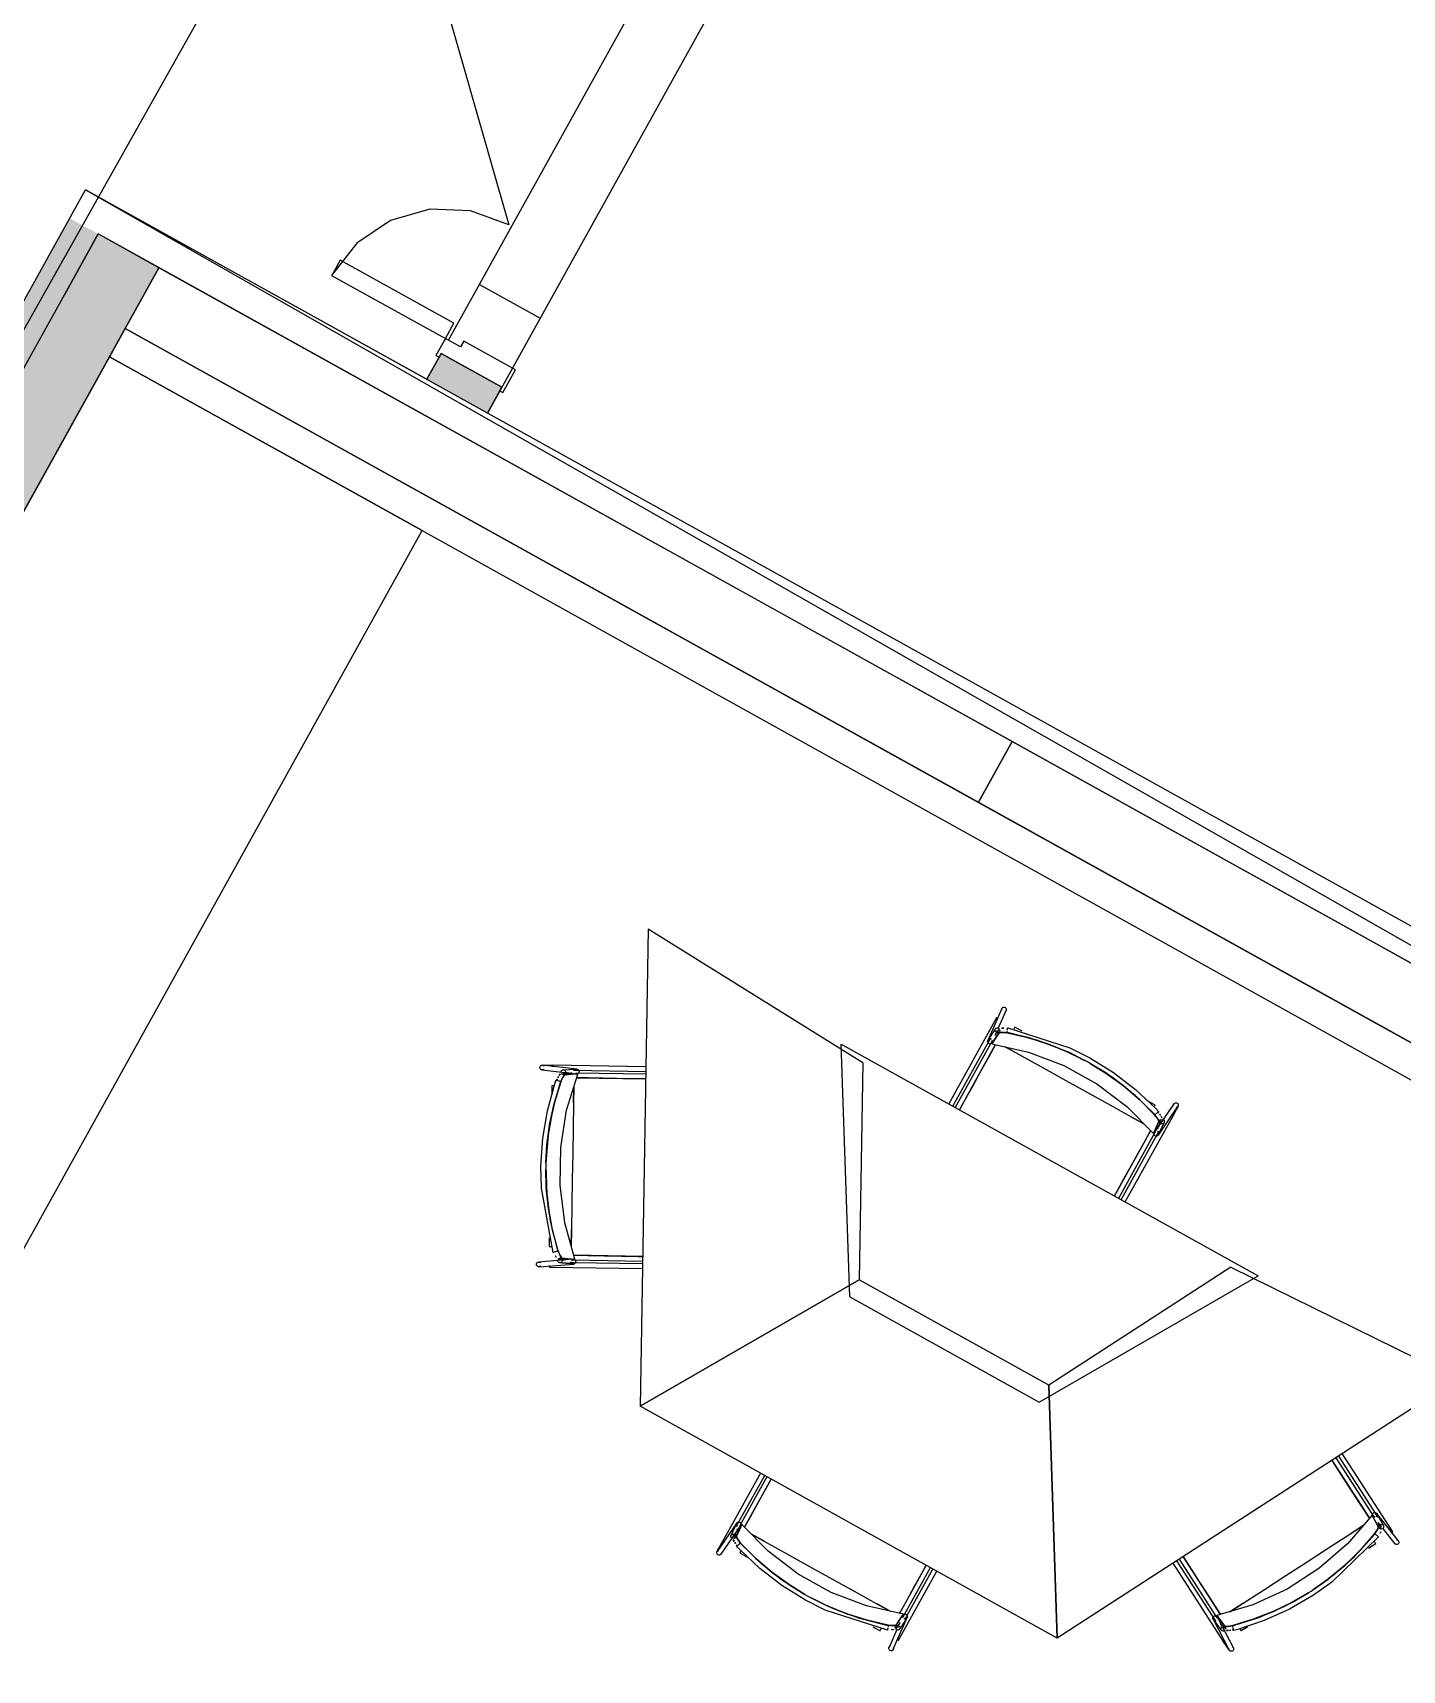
# Model space of a CAD drawing. Header units: metres. Extents: x 2.3 to 42.8, y 0.9 to 31.9.
# Drawn here: x 34.646 to 35.889, y 23.614 to 25.1 of the extents above; entities that cross this region are included whole.
import ezdxf

# ---------------------------------------------------------------- set-up
doc = ezdxf.new("R2010")
doc.units = ezdxf.units.M
for name, color, linetype in [('ARREDI', 9, 'Continuous'), ('PARETI_STRUTTURE', 7, 'Continuous'), ('PILASTRI_SETTI', 8, 'Continuous')]:
    doc.layers.add(name, color=color, linetype=linetype)

msp = doc.modelspace()

# ---------------------------------------------------------------- linework, layer by layer
at = {"layer": 'ARREDI'}
for points in [[(34.1798, 23.9706), (34.2349, 23.9401), (34.7605, 24.8867), (34.7055, 24.9173)], [(35.5351, 24.4567), (34.7605, 24.8867), (34.7299, 24.8316), (35.5045, 24.4016)], [(34.1786, 23.8386), (34.573, 23.8798), (34.9996, 24.6481), (34.7156, 24.8058)], [(36.3096, 24.0266), (35.5351, 24.4567), (35.5045, 24.4016), (36.279, 23.9715)], [(35.1974, 23.8535), (35.3963, 23.9682)]]:
    msp.add_lwpolyline(points, close=True, dxfattribs=at)
for points in [[(35.3996, 24.1651), (35.2048, 24.2865), (35.1974, 23.8534)], [(35.5217, 24.2057), (35.5213, 24.2059), (35.521, 24.2061)], [(35.521, 24.2061), (35.521, 24.2061)], [(35.5223, 24.2054), (35.5217, 24.2057)], [(35.5258, 24.2127), (35.5256, 24.2134), (35.5257, 24.2141), (35.5258, 24.2144), (35.5258, 24.2144), (35.526, 24.2148), (35.5265, 24.2153), (35.5272, 24.2156), (35.528, 24.2156), (35.5287, 24.2154), (35.5293, 24.2149), (35.5297, 24.2143)], [(35.5297, 24.2143), (35.5299, 24.2136), (35.5298, 24.2129), (35.5297, 24.2126), (35.5297, 24.2126), (35.5295, 24.2122), (35.5289, 24.2117)], [(35.5233, 24.1923), (35.52, 24.1874), (35.5167, 24.1825), (35.5501, 24.1749), (35.5821, 24.1627), (35.6121, 24.1461), (35.6393, 24.1254), (35.6634, 24.101), (35.6658, 24.1064), (35.6682, 24.1118), (35.6681, 24.1127), (35.6673, 24.1142), (35.666, 24.1161), (35.6645, 24.1179)], [(35.5199, 24.194), (35.5197, 24.1947), (35.5198, 24.1955), (35.5201, 24.196), (35.5201, 24.1962), (35.5206, 24.1966), (35.5207, 24.1966), (35.5214, 24.1969), (35.5221, 24.1969), (35.5228, 24.1967), (35.5234, 24.1963)], [(35.5197, 24.19), (35.5205, 24.1912), (35.5238, 24.1961)], [(35.524, 24.1949), (35.5239, 24.1942), (35.5237, 24.1936), (35.5236, 24.1935), (35.5231, 24.193), (35.5231, 24.193), (35.5224, 24.1927), (35.5216, 24.1927), (35.5209, 24.1929), (35.5203, 24.1934), (35.5199, 24.194)], [(35.5305, 24.1923), (35.5281, 24.1927), (35.5258, 24.1928), (35.5241, 24.1926), (35.5233, 24.1923)], [(35.5233, 24.1923), (35.524, 24.1927), (35.5257, 24.1928), (35.5279, 24.1927), (35.5305, 24.1923)], [(35.5254, 24.1965), (35.5263, 24.1966), (35.5275, 24.1966)], [(35.5275, 24.1966), (35.5262, 24.1966)], [(35.5304, 24.1927), (35.5304, 24.193), (35.5305, 24.1934), (35.5306, 24.194)], [(35.5305, 24.1923), (35.5495, 24.188), (35.5681, 24.1822), (35.5859, 24.1749)], [(35.5859, 24.1749), (35.5681, 24.1822), (35.5496, 24.188), (35.5306, 24.1923)], [(35.5307, 24.1948), (35.5308, 24.1955), (35.5309, 24.1962), (35.531, 24.1967), (35.5311, 24.1969), (35.5311, 24.197), (35.5311, 24.197), (35.531, 24.1967)], [(35.5377, 24.1975), (35.5376, 24.1973), (35.5374, 24.1969), (35.537, 24.1963), (35.5367, 24.1956)], [(35.3877, 23.9527), (35.38, 24.1822), (35.7586, 23.9719)], [(35.5201, 24.1817), (35.5139, 24.1705), (35.5065, 24.1572), (35.4991, 24.1438), (35.4917, 24.1305), (35.4873, 24.1226)], [(35.5131, 24.1838), (35.513, 24.1845), (35.5131, 24.1853), (35.5131, 24.1855), (35.5131, 24.1855), (35.5134, 24.1859), (35.5139, 24.1864), (35.5146, 24.1867), (35.5154, 24.1868), (35.5161, 24.1866)], [(35.5169, 24.1833), (35.5163, 24.1828), (35.5156, 24.1826), (35.5149, 24.1825), (35.5142, 24.1827), (35.5136, 24.1832), (35.5131, 24.1838)], [(35.5167, 24.1825), (35.5171, 24.1855), (35.5167, 24.1825)], [(35.5288, 24.1797), (35.541, 24.173)], [(35.6547, 24.1099), (35.6421, 24.1168), (35.622, 24.128), (35.6018, 24.1392), (35.5816, 24.1504), (35.5614, 24.1616), (35.5413, 24.1728), (35.5288, 24.1797)], [(35.1068, 24.1596), (35.1065, 24.1602), (35.1064, 24.161), (35.1066, 24.1617), (35.107, 24.1623), (35.1076, 24.1628), (35.1083, 24.163), (35.1088, 24.163), (35.109, 24.163), (35.1097, 24.1627), (35.1102, 24.1622)], [(35.1183, 24.163), (35.1183, 24.163), (35.1183, 24.163), (35.1183, 24.1627), (35.1183, 24.1622)], [(35.1183, 24.1622), (35.1183, 24.1615)], [(35.3996, 24.1651), (35.3963, 23.9682)], [(35.5864, 24.1747), (35.601, 24.1673)], [(35.601, 24.1673), (35.5865, 24.1747)], [(35.6059, 24.1646), (35.6202, 24.1559), (35.636, 24.1445), (35.6508, 24.1318), (35.6645, 24.1179)], [(35.6644, 24.118), (35.6507, 24.1319), (35.6359, 24.1445), (35.6202, 24.156), (35.606, 24.1646)], [(35.1101, 24.1594), (35.1095, 24.1589), (35.1088, 24.1587), (35.1083, 24.1587), (35.108, 24.1588), (35.1073, 24.159), (35.1068, 24.1596)], [(35.1118, 24.0743), (35.1128, 24.091), (35.1155, 24.1103), (35.1197, 24.1293), (35.1255, 24.1479)], [(35.1254, 24.1478), (35.1197, 24.1292), (35.1155, 24.1102), (35.1128, 24.0909), (35.1118, 24.0743)], [(35.1212, 24.1497), (35.1214, 24.1496), (35.1219, 24.1494), (35.1225, 24.1492), (35.1232, 24.1489), (35.1239, 24.1487)], [(35.1219, 24.1494), (35.1223, 24.1504)], [(35.1223, 24.1504), (35.1219, 24.1494)], [(35.1234, 24.1528), (35.1228, 24.1517)], [(35.1228, 24.1516), (35.1233, 24.1526)], [(35.1248, 24.1551), (35.1239, 24.1537)], [(35.1239, 24.1537), (35.1248, 24.155)], [(35.1239, 24.1487), (35.1245, 24.1484), (35.125, 24.1483), (35.1252, 24.1482)], [(35.1263, 23.9883), (35.1322, 23.9877), (35.1381, 23.9871), (35.129, 24.0201), (35.1247, 24.0541), (35.1253, 24.0884), (35.1307, 24.1222), (35.1409, 24.1549), (35.135, 24.1545), (35.1291, 24.1541), (35.1284, 24.1536), (35.1274, 24.1522), (35.1264, 24.1502), (35.1255, 24.1479)], [(35.1256, 24.156), (35.1255, 24.1567), (35.1257, 24.1575), (35.1261, 24.1581), (35.1266, 24.1585), (35.1267, 24.1586), (35.1273, 24.1588), (35.1275, 24.1588), (35.1281, 24.1587), (35.1288, 24.1584), (35.1293, 24.1579)], [(35.1255, 24.1479), (35.1264, 24.1503), (35.1275, 24.1523), (35.1284, 24.1536), (35.1291, 24.1541)], [(35.1293, 24.1579), (35.1296, 24.1572), (35.1297, 24.1565), (35.1296, 24.1557), (35.1292, 24.1551), (35.1286, 24.1547), (35.1286, 24.1547), (35.1279, 24.1545), (35.1278, 24.1544), (35.1272, 24.1545), (35.1265, 24.1548), (35.1259, 24.1553)], [(35.1274, 24.1557), (35.1314, 24.156), (35.1331, 24.1561)], [(35.1295, 24.156), (35.1295, 24.156)], [(35.1347, 24.1562), (35.1356, 24.1563)], [(35.1378, 24.1582), (35.1382, 24.1588), (35.1388, 24.1593), (35.1396, 24.1595), (35.1401, 24.1595), (35.1401, 24.1595), (35.1403, 24.1595), (35.141, 24.1592), (35.1415, 24.1587)], [(35.1388, 24.1558), (35.1409, 24.1549)], [(35.202, 24.1505), (35.1891, 24.1507), (35.1761, 24.1509), (35.1632, 24.1511), (35.1503, 24.1514), (35.1399, 24.1516)], [(35.1415, 24.1587), (35.1419, 24.158), (35.142, 24.1572), (35.1418, 24.1565), (35.1414, 24.1559), (35.1408, 24.1554), (35.1401, 24.1552)], [(35.1195, 24.1442), (35.1188, 24.1442), (35.1181, 24.1442), (35.1176, 24.1442), (35.1174, 24.1442)], [(35.1372, 24.143), (35.137, 24.1287), (35.1366, 24.1057), (35.1362, 24.0826), (35.1358, 24.0595), (35.1354, 24.0364), (35.135, 24.0134), (35.1348, 23.9991)], [(35.137, 24.1291), (35.1372, 24.1431)], [(35.6425, 24.1166), (35.6547, 24.1098)], [(35.664, 24.1249), (35.6644, 24.1256), (35.6647, 24.1262), (35.6649, 24.1266), (35.665, 24.1268)], [(35.6645, 24.1179), (35.6661, 24.116), (35.6674, 24.1141), (35.6682, 24.1126), (35.6683, 24.1118)], [(35.6659, 24.1189), (35.6654, 24.1185), (35.6651, 24.1182), (35.6649, 24.118)], [(35.6681, 24.1209), (35.6679, 24.1207), (35.6675, 24.1204), (35.667, 24.1199), (35.6664, 24.1194), (35.6659, 24.1189)], [(35.6675, 24.1204), (35.6682, 24.1195)], [(35.6681, 24.1209), (35.6681, 24.1209)], [(35.669, 24.1185), (35.6698, 24.1174)], [(35.6698, 24.1174), (35.6691, 24.1185)], [(35.6703, 24.1166), (35.6711, 24.1151)], [(35.6711, 24.1151), (35.6704, 24.1166)], [(35.6804, 24.1176), (35.6798, 24.1179)], [(35.6812, 24.1172), (35.6812, 24.1171), (35.6811, 24.1172), (35.6809, 24.1173), (35.6804, 24.1176)], [(35.6817, 24.1268), (35.6819, 24.1276), (35.6821, 24.128), (35.6821, 24.128), (35.6823, 24.1282), (35.6828, 24.1287), (35.6835, 24.1289)], [(35.6835, 24.1289), (35.6843, 24.1289), (35.685, 24.1286), (35.6856, 24.1281), (35.6859, 24.1275), (35.686, 24.1267), (35.6859, 24.126), (35.6857, 24.1256), (35.6857, 24.1256), (35.6855, 24.1254), (35.6849, 24.1249), (35.6842, 24.1247)], [(35.6281, 24.0444), (35.6308, 24.0492), (35.637, 24.0605), (35.6433, 24.0718), (35.6496, 24.0831), (35.6559, 24.0944), (35.6609, 24.1035)], [(35.6652, 24.1025), (35.6634, 24.101)], [(35.6664, 24.0987), (35.6657, 24.0987), (35.665, 24.099), (35.6644, 24.0995), (35.664, 24.1002), (35.6639, 24.1009), (35.664, 24.1016)], [(35.6672, 24.1027), (35.6677, 24.1022), (35.6681, 24.1015), (35.6682, 24.1008), (35.6681, 24.1), (35.6679, 24.0996), (35.6678, 24.0996), (35.6677, 24.0994), (35.6671, 24.0989), (35.6664, 24.0987)], [(35.6675, 24.1059), (35.6671, 24.1051)], [(35.6706, 24.1128), (35.6688, 24.1089), (35.6681, 24.1074)], [(35.6715, 24.1099), (35.6708, 24.1099), (35.67, 24.1101), (35.6695, 24.1106), (35.6691, 24.1113), (35.669, 24.112), (35.6691, 24.1127), (35.6692, 24.1128), (35.6695, 24.1133), (35.6701, 24.1138), (35.6708, 24.114)], [(35.6715, 24.114), (35.6723, 24.1137), (35.6728, 24.1133), (35.6732, 24.1126), (35.6733, 24.1119), (35.6733, 24.1118), (35.6732, 24.1112), (35.6731, 24.111), (35.6728, 24.1105), (35.6722, 24.1101), (35.6715, 24.1099)], [(35.1117, 24.0687), (35.1121, 24.0524)], [(35.1121, 24.0523), (35.1117, 24.0687)], [(35.1122, 24.0518), (35.1142, 24.0327), (35.1177, 24.0136), (35.1228, 23.9948)], [(35.1229, 23.9947), (35.1178, 24.0134), (35.1142, 24.0326), (35.1122, 24.0517)], [(35.1348, 23.9991), (35.135, 24.013)], [(35.1149, 23.9986), (35.1149, 23.9986)], [(35.1149, 23.9986), (35.1152, 23.9986), (35.1157, 23.9986), (35.1163, 23.9986), (35.1171, 23.9986)], [(35.1072, 23.9809), (35.1066, 23.9804), (35.1059, 23.9802), (35.1057, 23.9801), (35.1052, 23.9801), (35.1045, 23.9804), (35.1039, 23.9809), (35.1035, 23.9815), (35.1034, 23.9822), (35.1035, 23.983), (35.1038, 23.9836)], [(35.1038, 23.9836), (35.1044, 23.9841), (35.1051, 23.9844), (35.1053, 23.9844), (35.1058, 23.9844), (35.1065, 23.9842), (35.1071, 23.9837)], [(35.1213, 23.9939), (35.1206, 23.9937), (35.1199, 23.9935), (35.1193, 23.9933), (35.1188, 23.9931), (35.1185, 23.993), (35.1185, 23.993), (35.1185, 23.993), (35.1187, 23.9931)], [(35.1211, 23.9889), (35.1205, 23.9901)], [(35.1205, 23.9901), (35.1211, 23.9889)], [(35.1226, 23.9944), (35.1224, 23.9943), (35.1219, 23.9941), (35.1213, 23.9939)], [(35.1264, 23.9845), (35.1258, 23.984), (35.1251, 23.9838), (35.1245, 23.9837), (35.1244, 23.9837), (35.1238, 23.984), (35.1237, 23.984), (35.1231, 23.9845), (35.1228, 23.9851), (35.1226, 23.9858)], [(35.13, 23.9862), (35.1286, 23.9864), (35.1227, 23.987)], [(35.1229, 23.9947), (35.1237, 23.9924), (35.1247, 23.9903), (35.1256, 23.9889), (35.1263, 23.9883)], [(35.1263, 23.9883), (35.1256, 23.9888), (35.1247, 23.9902), (35.1238, 23.9923), (35.1229, 23.9947)], [(35.1237, 23.9877), (35.1243, 23.988), (35.1249, 23.988), (35.1251, 23.988), (35.1258, 23.9878), (35.1258, 23.9878), (35.1263, 23.9873), (35.1267, 23.9867), (35.1268, 23.9859), (35.1267, 23.9852), (35.1264, 23.9845)], [(35.1386, 23.9834), (35.138, 23.9829), (35.1373, 23.9826), (35.1371, 23.9826), (35.1366, 23.9826), (35.1359, 23.9828), (35.1353, 23.9833), (35.1349, 23.984), (35.1347, 23.9847)], [(35.1381, 23.9871), (35.1352, 23.9861), (35.1381, 23.9871)], [(35.1371, 23.9905), (35.1499, 23.9903), (35.1652, 23.9901), (35.1805, 23.9898), (35.1957, 23.9895), (35.1997, 23.9895)], [(35.1379, 23.9866), (35.1385, 23.9862), (35.1389, 23.9855), (35.139, 23.9848), (35.1389, 23.984), (35.1386, 23.9834)], [(35.1152, 23.9813), (35.1152, 23.9807)], [(35.1152, 23.9807), (35.1152, 23.9801), (35.1152, 23.9799), (35.1152, 23.9798), (35.1152, 23.9798)], [(35.5761, 23.6432), (35.5684, 23.8727), (35.3963, 23.9682)], [(35.5598, 23.8572), (35.7586, 23.972)], [(35.7337, 23.9796), (35.5684, 23.8727)], [(35.7337, 23.9796), (35.9398, 23.8784), (35.5761, 23.6432)], [(35.3877, 23.9527), (35.5598, 23.8572)], [(35.5684, 23.8727), (35.5761, 23.6432), (35.1974, 23.8535)], [(35.8596, 23.7519), (35.8526, 23.7627), (35.8443, 23.7755), (35.836, 23.7883), (35.8277, 23.8011), (35.8256, 23.8045)], [(35.3161, 23.7868), (35.3098, 23.7755), (35.3035, 23.7642), (35.2972, 23.7529), (35.2922, 23.7438)], [(35.4298, 23.655), (35.4331, 23.6599), (35.4364, 23.6649), (35.403, 23.6724), (35.371, 23.6846), (35.341, 23.7012), (35.3137, 23.722), (35.2897, 23.7463), (35.2873, 23.7409), (35.2848, 23.7355), (35.285, 23.7347), (35.2857, 23.7332), (35.287, 23.7313), (35.2886, 23.7294)], [(35.2859, 23.7447), (35.2853, 23.7452), (35.285, 23.7458), (35.2849, 23.7466), (35.285, 23.7473), (35.2852, 23.7477), (35.2852, 23.7477), (35.2854, 23.7479), (35.286, 23.7484), (35.2867, 23.7486)], [(35.2867, 23.7486), (35.2874, 23.7486), (35.2881, 23.7483), (35.2887, 23.7478), (35.2891, 23.7472), (35.2892, 23.7464), (35.289, 23.7457)], [(35.2879, 23.7449), (35.2897, 23.7463)], [(35.8674, 23.7442), (35.8647, 23.7494), (35.8619, 23.7546), (35.8395, 23.7287), (35.8137, 23.7062), (35.7849, 23.6876), (35.7538, 23.6733), (35.721, 23.6635), (35.7246, 23.6588), (35.7282, 23.6541), (35.729, 23.6538), (35.7307, 23.6538), (35.733, 23.6541), (35.7354, 23.6546)], [(35.7329, 23.667), (35.7449, 23.6748), (35.7642, 23.6873), (35.7836, 23.6998), (35.803, 23.7124), (35.8224, 23.7249), (35.8417, 23.7374), (35.8538, 23.7452)], [(35.8538, 23.7452), (35.842, 23.7376)], [(35.8619, 23.7546), (35.8643, 23.7528), (35.8619, 23.7546)], [(35.8624, 23.7548), (35.8624, 23.7555), (35.8628, 23.7562), (35.8633, 23.7567), (35.864, 23.757), (35.8647, 23.7571)], [(35.8647, 23.7571), (35.8654, 23.7569), (35.8661, 23.7565), (35.8662, 23.7563), (35.8662, 23.7563), (35.8665, 23.7559), (35.8667, 23.7552), (35.8666, 23.7544), (35.8663, 23.7537), (35.8657, 23.7532)], [(35.8671, 23.7484), (35.8678, 23.7471), (35.8706, 23.7419)], [(35.8701, 23.7421), (35.8694, 23.7423), (35.8688, 23.7427), (35.8684, 23.7432), (35.8684, 23.7433), (35.8682, 23.744), (35.8682, 23.744), (35.8683, 23.7448), (35.8686, 23.7454), (35.8691, 23.7459), (35.8698, 23.7463), (35.8706, 23.7463)], [(35.8706, 23.7463), (35.8713, 23.7461), (35.8719, 23.7457), (35.8722, 23.7453), (35.8723, 23.7451), (35.8725, 23.7445), (35.8725, 23.7444), (35.8724, 23.7437), (35.8721, 23.743), (35.8716, 23.7425)], [(35.2719, 23.7302), (35.2719, 23.7302), (35.2719, 23.7302), (35.2722, 23.73), (35.2727, 23.7298)], [(35.2815, 23.7333), (35.2808, 23.7336), (35.2803, 23.7341), (35.2799, 23.7347), (35.2798, 23.7354), (35.2798, 23.7355), (35.2799, 23.7362), (35.28, 23.7363), (35.2803, 23.7368), (35.2809, 23.7372), (35.2816, 23.7375)], [(35.2816, 23.7375), (35.2823, 23.7375), (35.283, 23.7372), (35.2836, 23.7367), (35.284, 23.7361), (35.2841, 23.7353), (35.284, 23.7346), (35.2839, 23.7345), (35.2836, 23.734), (35.283, 23.7335), (35.2823, 23.7333)], [(35.2828, 23.7307), (35.282, 23.7322)], [(35.282, 23.7322), (35.2827, 23.7307)], [(35.2825, 23.7345), (35.2843, 23.7385), (35.285, 23.74)], [(35.2886, 23.7294), (35.287, 23.7314), (35.2857, 23.7332), (35.2849, 23.7347), (35.2848, 23.7355)], [(35.2856, 23.7414), (35.286, 23.7423)], [(35.3106, 23.7307), (35.2984, 23.7375)], [(35.2984, 23.7375), (35.3109, 23.7305), (35.3311, 23.7194), (35.3512, 23.7081), (35.3714, 23.6969), (35.3916, 23.6857), (35.4118, 23.6745), (35.4243, 23.6676)], [(35.8641, 23.7378), (35.8513, 23.7231), (35.8381, 23.71)], [(35.8381, 23.71), (35.8513, 23.723), (35.864, 23.7377)], [(35.8641, 23.7378), (35.8655, 23.7398), (35.8667, 23.7417), (35.8674, 23.7433), (35.8674, 23.7442)], [(35.8675, 23.7442), (35.8674, 23.7433), (35.8668, 23.7418), (35.8656, 23.7399), (35.8641, 23.7378)], [(35.8652, 23.729), (35.8651, 23.7292), (35.8648, 23.7296), (35.8645, 23.7302), (35.8641, 23.7308)], [(35.8645, 23.7377), (35.8647, 23.7376), (35.865, 23.7373), (35.8656, 23.7369)], [(35.8656, 23.7369), (35.8661, 23.7364), (35.8667, 23.736), (35.8672, 23.7356), (35.8676, 23.7353), (35.8679, 23.7351), (35.8679, 23.7351), (35.8679, 23.7351), (35.8677, 23.7352)], [(35.8698, 23.7395), (35.8692, 23.7384)], [(35.8692, 23.7384), (35.8699, 23.7395)], [(35.8794, 23.7389), (35.88, 23.7392)], [(35.88, 23.7392), (35.8804, 23.7395), (35.8807, 23.7397), (35.8807, 23.7397), (35.8807, 23.7397)], [(35.8842, 23.7324), (35.885, 23.7322), (35.8856, 23.7318), (35.8857, 23.7316), (35.8857, 23.7316), (35.886, 23.7312), (35.8862, 23.7305), (35.8861, 23.7297), (35.8858, 23.729), (35.8853, 23.7285), (35.8846, 23.7282), (35.8839, 23.7281)], [(35.2695, 23.7184), (35.2688, 23.7184), (35.2681, 23.7187), (35.2675, 23.7192), (35.2671, 23.7199), (35.267, 23.7206), (35.2672, 23.7213), (35.2674, 23.7218), (35.2674, 23.7218), (35.2676, 23.722), (35.2681, 23.7224), (35.2689, 23.7227)], [(35.2714, 23.7205), (35.2712, 23.7198), (35.271, 23.7193), (35.271, 23.7193), (35.2708, 23.7191), (35.2702, 23.7187), (35.2695, 23.7184)], [(35.2727, 23.7298), (35.2732, 23.7294)], [(35.2841, 23.7288), (35.2833, 23.7299)], [(35.2833, 23.7299), (35.284, 23.7289)], [(35.2856, 23.727), (35.2849, 23.7278)], [(35.285, 23.7264), (35.2852, 23.7266), (35.2856, 23.727), (35.2861, 23.7274), (35.2867, 23.7279), (35.2872, 23.7284)], [(35.285, 23.7264), (35.285, 23.7264)], [(35.2872, 23.7284), (35.2877, 23.7288), (35.288, 23.7291), (35.2882, 23.7293)], [(35.2891, 23.7224), (35.2887, 23.7217), (35.2884, 23.7212), (35.2882, 23.7207), (35.2881, 23.7205)], [(35.3471, 23.6827), (35.3329, 23.6914), (35.3171, 23.7029), (35.3023, 23.7156), (35.2886, 23.7294)], [(35.2887, 23.7293), (35.3024, 23.7155), (35.3172, 23.7028), (35.3329, 23.6914), (35.3471, 23.6827)], [(35.6906, 23.7167), (35.6976, 23.7058), (35.7046, 23.6949), (35.7116, 23.6841), (35.7187, 23.6732), (35.7243, 23.6645)], [(35.8838, 23.7281), (35.8831, 23.7283), (35.8825, 23.7287), (35.8823, 23.7289), (35.8823, 23.7289), (35.8821, 23.7293), (35.8819, 23.7301)], [(35.433, 23.6656), (35.4392, 23.6768), (35.4466, 23.6902), (35.454, 23.7035), (35.4572, 23.7092)], [(35.8226, 23.6971), (35.8374, 23.7094)], [(35.8374, 23.7094), (35.8227, 23.6971)], [(35.8088, 23.6873), (35.8221, 23.6967)], [(35.8222, 23.6967), (35.8088, 23.6873)], [(35.3666, 23.6726), (35.352, 23.68)], [(35.3521, 23.68), (35.3666, 23.6727)], [(35.3672, 23.6724), (35.385, 23.6652), (35.4035, 23.6593), (35.4225, 23.655)], [(35.4226, 23.655), (35.4036, 23.6593), (35.385, 23.6652), (35.3672, 23.6724)], [(35.4243, 23.6676), (35.4121, 23.6744)], [(35.7446, 23.6746), (35.7329, 23.667)], [(35.8041, 23.6843), (35.7897, 23.6758), (35.7722, 23.6672), (35.754, 23.6602), (35.7354, 23.6546)], [(35.7355, 23.6546), (35.7541, 23.6602), (35.7723, 23.6673), (35.7898, 23.6758), (35.8041, 23.6843)], [(35.4334, 23.6573), (35.4326, 23.6561), (35.4293, 23.6512)], [(35.4364, 23.6649), (35.436, 23.6619)], [(35.436, 23.6619), (35.4364, 23.6649)], [(35.4362, 23.664), (35.4368, 23.6645), (35.4375, 23.6648), (35.4382, 23.6648), (35.4389, 23.6646), (35.4395, 23.6642), (35.4399, 23.6635)], [(35.4399, 23.6635), (35.4401, 23.6628), (35.44, 23.6621), (35.4399, 23.6618), (35.4399, 23.6618), (35.4397, 23.6614), (35.4392, 23.6609), (35.4385, 23.6606), (35.4377, 23.6606), (35.437, 23.6608)], [(35.7199, 23.6591), (35.7192, 23.6591), (35.7185, 23.6593), (35.7179, 23.6598), (35.7176, 23.6602), (35.7175, 23.6605), (35.7174, 23.6612), (35.7175, 23.6619)], [(35.7175, 23.6619), (35.7179, 23.6626), (35.7184, 23.6631), (35.7191, 23.6633), (35.7199, 23.6633), (35.7206, 23.6631), (35.7212, 23.6626)], [(35.7214, 23.6612), (35.721, 23.6635)], [(35.728, 23.6516), (35.7253, 23.655), (35.7243, 23.6563)], [(35.4154, 23.6498), (35.4155, 23.6501), (35.4157, 23.6505), (35.416, 23.6511), (35.4164, 23.6517)], [(35.4224, 23.6526), (35.4222, 23.6518), (35.4221, 23.6512), (35.422, 23.6507), (35.422, 23.6504), (35.422, 23.6503), (35.422, 23.6504), (35.422, 23.6506)], [(35.4227, 23.6546), (35.4227, 23.6544), (35.4226, 23.6539), (35.4225, 23.6533)], [(35.4226, 23.655), (35.425, 23.6547), (35.4273, 23.6545), (35.429, 23.6547), (35.4298, 23.655)], [(35.4298, 23.655), (35.429, 23.6547), (35.4274, 23.6545), (35.4251, 23.6546), (35.4226, 23.655)], [(35.4265, 23.6507), (35.4255, 23.6508)], [(35.4256, 23.6508), (35.4265, 23.6507)], [(35.4277, 23.6508), (35.4268, 23.6507)], [(35.4291, 23.6524), (35.4292, 23.6532), (35.4294, 23.6537), (35.4295, 23.6538), (35.43, 23.6543), (35.43, 23.6543), (35.4307, 23.6546), (35.4314, 23.6546), (35.4322, 23.6544), (35.4328, 23.6539), (35.4332, 23.6533)], [(35.4332, 23.6533), (35.4334, 23.6526), (35.4333, 23.6518), (35.433, 23.6513), (35.4329, 23.6512), (35.4325, 23.6507), (35.4324, 23.6507), (35.4317, 23.6504), (35.431, 23.6504), (35.4303, 23.6506), (35.4297, 23.6511)], [(35.4308, 23.642), (35.4314, 23.6417)], [(35.4314, 23.6417), (35.4318, 23.6414), (35.4321, 23.6413)], [(35.4321, 23.6412), (35.4321, 23.6412)], [(35.7286, 23.6502), (35.728, 23.6497), (35.7273, 23.6494), (35.7266, 23.6494), (35.7259, 23.6496), (35.7258, 23.6497), (35.7253, 23.6501), (35.7252, 23.6502), (35.7249, 23.6507), (35.7248, 23.6514), (35.7249, 23.6522)], [(35.7249, 23.6522), (35.7253, 23.6528), (35.7259, 23.6533), (35.7266, 23.6536), (35.7273, 23.6536), (35.728, 23.6534), (35.728, 23.6534), (35.7286, 23.6529), (35.7287, 23.6528), (35.729, 23.6523), (35.7291, 23.6516), (35.729, 23.6508)], [(35.7275, 23.6407), (35.7281, 23.641)], [(35.7354, 23.6546), (35.7329, 23.654), (35.7306, 23.6538), (35.729, 23.6538), (35.7282, 23.6541)], [(35.7315, 23.65), (35.7298, 23.65)], [(35.7298, 23.65), (35.7314, 23.65)], [(35.7324, 23.6501), (35.7337, 23.6503)], [(35.7338, 23.6503), (35.7326, 23.6501)], [(35.7361, 23.6508), (35.735, 23.6506)], [(35.7351, 23.6506), (35.7361, 23.6508)], [(35.7356, 23.6529), (35.7354, 23.6535), (35.7353, 23.6539), (35.7353, 23.6542)], [(35.7361, 23.6508), (35.736, 23.6514), (35.7358, 23.6522)], [(35.7363, 23.65), (35.7363, 23.65), (35.7363, 23.65), (35.7362, 23.6503)], [(35.7418, 23.6517), (35.7422, 23.6511), (35.7425, 23.6505), (35.7428, 23.6501), (35.743, 23.6499)], [(35.4234, 23.633), (35.4232, 23.6337), (35.4233, 23.6345), (35.4234, 23.6347), (35.4234, 23.6347), (35.4236, 23.6351), (35.4242, 23.6356)], [(35.4273, 23.6347), (35.4275, 23.634), (35.4274, 23.6332), (35.4273, 23.633), (35.4273, 23.633), (35.4271, 23.6326), (35.4265, 23.632), (35.4258, 23.6317), (35.4251, 23.6317), (35.4244, 23.6319), (35.4238, 23.6324), (35.4234, 23.633)], [(35.7268, 23.6402), (35.7268, 23.6402)], [(35.7269, 23.6402), (35.7271, 23.6404), (35.7275, 23.6407)], [(35.7361, 23.6326), (35.7357, 23.6319), (35.7351, 23.6314), (35.7345, 23.6312), (35.7337, 23.6312), (35.733, 23.6314), (35.7324, 23.6319), (35.7321, 23.6323), (35.732, 23.6325), (35.7319, 23.6332), (35.732, 23.634)], [(35.7351, 23.6352), (35.7357, 23.6347), (35.736, 23.6343), (35.7361, 23.634), (35.7362, 23.6333), (35.7361, 23.6326)]]:
    msp.add_lwpolyline(points, dxfattribs=at)
at = {"layer": 'PARETI_STRUTTURE'}
for points in [[(36.0361, 27.3746), (34.9711, 25.4566), (36.0763, 27.3861), (33.5969, 22.9815)], [(34.9403, 25.4075), (35.2501, 25.2355), (35.2424, 25.2217), (34.9326, 25.3937), (34.9403, 25.4075), (35.0781, 24.9257), (35.0433, 24.9383), (35.0064, 24.9397), (34.9709, 24.9295), (34.9402, 24.9089), (34.9174, 24.8797)], [(35.3666, 25.3091), (35.0589, 24.7548)], [(35.0235, 24.8209), (35.2528, 25.234)], [(33.8566, 22.7193), (33.8761, 22.7544), (33.5663, 22.9265), (34.694, 24.9574), (35.0038, 24.7854), (35.0149, 24.8054)], [(37.0356, 23.6573), (34.694, 24.9574), (37.0212, 23.6315)], [(37.0471, 23.6171), (34.7055, 24.9173), (34.6749, 24.8622)], [(34.6749, 24.8622), (34.7055, 24.9173)], [(35.0207, 24.8224), (35.0284, 24.8362), (34.9251, 24.8935), (34.9175, 24.8797)], [(34.9174, 24.8797), (35.0207, 24.8224)], [(35.0516, 24.8714), (35.1066, 24.8409)], [(33.6778, 22.9366), (34.73, 24.8316)], [(36.9907, 23.5764), (34.73, 24.8316), (34.7156, 24.8058), (36.9763, 23.5506)], [(34.73, 24.8316), (37.0165, 23.562)], [(35.0589, 24.7548), (35.0719, 24.7782), (35.0168, 24.8088), (35.0038, 24.7854)], [(35.521, 24.2061), (35.4776, 24.128)], [(35.5258, 24.2144), (35.5131, 24.1855)], [(35.5226, 24.1964), (35.5297, 24.2126)], [(35.5131, 24.1855), (35.5137, 24.1861), (35.5138, 24.1862), (35.5138, 24.1864), (35.5139, 24.1865), (35.514, 24.1866), (35.5141, 24.1867), (35.5141, 24.1868), (35.5142, 24.1869), (35.5143, 24.187), (35.5143, 24.1871), (35.5144, 24.1872), (35.5145, 24.1873), (35.5145, 24.1874), (35.5146, 24.1876), (35.5147, 24.1877), (35.5148, 24.1878), (35.5148, 24.1879), (35.5149, 24.188), (35.515, 24.1881), (35.515, 24.1882), (35.5151, 24.1883), (35.5152, 24.1884), (35.5152, 24.1886), (35.5153, 24.1887), (35.5154, 24.1888), (35.5155, 24.1889), (35.5155, 24.189), (35.5156, 24.1891), (35.5157, 24.1892), (35.5157, 24.1893), (35.5158, 24.1894), (35.5159, 24.1895), (35.516, 24.1897), (35.516, 24.1898), (35.5161, 24.1899), (35.5162, 24.19), (35.5162, 24.1901), (35.5163, 24.1902), (35.5164, 24.1903), (35.5165, 24.1904), (35.5165, 24.1905), (35.5166, 24.1907), (35.5167, 24.1908), (35.5167, 24.1909), (35.5168, 24.191), (35.5169, 24.1911), (35.517, 24.1912), (35.517, 24.1913), (35.5171, 24.1914), (35.5172, 24.1915), (35.5172, 24.1916), (35.5173, 24.1918), (35.5174, 24.1919), (35.5175, 24.192), (35.5175, 24.1921), (35.5176, 24.1922), (35.5177, 24.1923), (35.5177, 24.1924), (35.5178, 24.1925), (35.5179, 24.1926), (35.518, 24.1927), (35.518, 24.1929), (35.5181, 24.193), (35.5182, 24.1931), (35.5182, 24.1932), (35.5183, 24.1933), (35.5184, 24.1934), (35.5184, 24.1935), (35.5185, 24.1936), (35.5186, 24.1937), (35.5187, 24.1939), (35.5187, 24.194), (35.5188, 24.1941), (35.5189, 24.1942), (35.5189, 24.1943), (35.519, 24.1944), (35.5191, 24.1945), (35.5192, 24.1946), (35.5192, 24.1947), (35.5193, 24.1948), (35.5194, 24.1949), (35.5194, 24.1951), (35.5195, 24.1952), (35.5196, 24.1953), (35.5197, 24.1954), (35.5197, 24.1955), (35.5198, 24.1956), (35.5199, 24.1957), (35.5199, 24.1958), (35.52, 24.1959), (35.5201, 24.196)], [(35.5237, 24.1936), (35.5173, 24.1838)], [(35.5201, 24.1906), (35.522, 24.1949)], [(35.5214, 24.1929), (35.5209, 24.192)], [(35.6035, 24.166), (35.581, 24.1771), (35.5575, 24.1858), (35.5333, 24.1921), (35.5303, 24.1927)], [(35.5311, 24.197), (35.5876, 24.1789), (35.6056, 24.1698)], [(35.5444, 24.1938), (35.5377, 24.1975)], [(35.4814, 24.1259), (35.5142, 24.185)], [(35.517, 24.185), (35.4835, 24.1247)], [(35.4873, 24.1226), (35.5202, 24.1817)], [(35.5143, 24.1852), (35.5158, 24.1878)], [(35.5171, 24.1838), (35.5175, 24.1848)], [(35.1085, 24.1631), (35.1098, 24.1631), (35.1114, 24.1631), (35.1147, 24.1631), (35.1183, 24.163)], [(35.1401, 24.1595), (35.1088, 24.163)], [(35.2027, 24.1616), (35.1183, 24.163)], [(35.6649, 24.118), (35.6468, 24.1355), (35.6272, 24.1511), (35.606, 24.1646), (35.6035, 24.166)], [(35.6056, 24.1698), (35.6271, 24.1564), (35.6471, 24.141), (35.6655, 24.1237), (35.6681, 24.1209)], [(35.1074, 24.0716), (35.1091, 24.0968), (35.1133, 24.1217), (35.1199, 24.1461), (35.1211, 24.1497)], [(35.1083, 24.1587), (35.1396, 24.1552)], [(35.1252, 24.1482), (35.1183, 24.1241), (35.1138, 24.0994), (35.1118, 24.0744), (35.1117, 24.0715)], [(35.1275, 24.1588), (35.1392, 24.1593)], [(35.1394, 24.155), (35.1393, 24.155), (35.1392, 24.155), (35.1391, 24.155), (35.1389, 24.155), (35.1388, 24.155), (35.1387, 24.155), (35.1385, 24.155), (35.1384, 24.155), (35.1383, 24.155), (35.1381, 24.1549), (35.138, 24.1549), (35.1379, 24.1549), (35.1377, 24.1549), (35.1376, 24.1549), (35.1375, 24.1549), (35.1373, 24.1549), (35.1372, 24.1549), (35.1371, 24.1549), (35.137, 24.1549), (35.1368, 24.1549), (35.1367, 24.1549), (35.1366, 24.1549), (35.1364, 24.1549), (35.1363, 24.1549), (35.1362, 24.1549), (35.136, 24.1548), (35.1359, 24.1548), (35.1358, 24.1548), (35.1356, 24.1548), (35.1355, 24.1548), (35.1354, 24.1548), (35.1352, 24.1548), (35.1351, 24.1548), (35.135, 24.1548), (35.1349, 24.1548), (35.1347, 24.1548), (35.1346, 24.1548), (35.1345, 24.1548), (35.1343, 24.1548), (35.1342, 24.1548), (35.1341, 24.1548), (35.1339, 24.1547), (35.1338, 24.1547), (35.1337, 24.1547), (35.1336, 24.1547), (35.1334, 24.1547), (35.1333, 24.1547), (35.1332, 24.1547), (35.133, 24.1547), (35.1329, 24.1547), (35.1328, 24.1547), (35.1326, 24.1547), (35.1325, 24.1547), (35.1324, 24.1547), (35.1322, 24.1547), (35.1321, 24.1547), (35.132, 24.1546), (35.1318, 24.1546), (35.1317, 24.1546), (35.1316, 24.1546), (35.1315, 24.1546), (35.1313, 24.1546), (35.1312, 24.1546), (35.1311, 24.1546), (35.1309, 24.1546), (35.1308, 24.1546), (35.1307, 24.1546), (35.1305, 24.1546), (35.1304, 24.1546), (35.1303, 24.1546), (35.1301, 24.1546), (35.13, 24.1546), (35.1299, 24.1546), (35.1297, 24.1546), (35.1296, 24.1545), (35.1295, 24.1545), (35.1294, 24.1545), (35.1292, 24.1545), (35.1291, 24.1545), (35.129, 24.1545), (35.1288, 24.1545), (35.1287, 24.1545), (35.1286, 24.1545), (35.1284, 24.1545), (35.1283, 24.1545), (35.1282, 24.1545), (35.128, 24.1545), (35.1279, 24.1545), (35.1278, 24.1545), (35.1277, 24.1545)], [(35.1314, 24.156), (35.1295, 24.156)], [(35.1368, 24.1584), (35.2026, 24.1573)], [(35.2025, 24.1548), (35.1392, 24.1559)], [(35.1399, 24.1515), (35.2025, 24.1505)], [(35.1173, 24.1442), (35.1172, 24.1371)], [(35.6378, 24.039), (35.6812, 24.1171)], [(35.6651, 24.1268), (35.6588, 24.1303)], [(35.6821, 24.128), (35.6643, 24.1021)], [(35.6679, 24.0996), (35.6857, 24.1256)], [(35.6859, 24.1258), (35.6852, 24.1246), (35.6845, 24.1232), (35.6829, 24.1203), (35.6812, 24.1171)], [(35.6609, 24.1035), (35.6281, 24.0444)], [(35.6319, 24.0423), (35.665, 24.1021)], [(35.6684, 24.103), (35.634, 24.0411)], [(35.6642, 24.1023), (35.6642, 24.1024), (35.6643, 24.1025), (35.6643, 24.1026), (35.6644, 24.1027), (35.6645, 24.1029), (35.6645, 24.103), (35.6646, 24.1031), (35.6646, 24.1032), (35.6647, 24.1033), (35.6647, 24.1034), (35.6648, 24.1036), (35.6649, 24.1037), (35.6649, 24.1038), (35.665, 24.1039), (35.665, 24.104), (35.6651, 24.1042), (35.6651, 24.1043), (35.6652, 24.1044), (35.6652, 24.1045), (35.6653, 24.1046), (35.6654, 24.1047), (35.6654, 24.1049), (35.6655, 24.105), (35.6655, 24.1051), (35.6656, 24.1052), (35.6656, 24.1053), (35.6657, 24.1055), (35.6657, 24.1056), (35.6658, 24.1057), (35.6659, 24.1058), (35.6659, 24.1059), (35.666, 24.1061), (35.666, 24.1062), (35.6661, 24.1063), (35.6661, 24.1064), (35.6662, 24.1065), (35.6663, 24.1067), (35.6663, 24.1068), (35.6664, 24.1069), (35.6664, 24.107), (35.6665, 24.1071), (35.6665, 24.1072), (35.6666, 24.1074), (35.6666, 24.1075), (35.6667, 24.1076), (35.6668, 24.1077), (35.6668, 24.1078), (35.6669, 24.108), (35.6669, 24.1081), (35.667, 24.1082), (35.667, 24.1083), (35.6671, 24.1084), (35.6671, 24.1085), (35.6672, 24.1087), (35.6673, 24.1088), (35.6673, 24.1089), (35.6674, 24.109), (35.6674, 24.1091), (35.6675, 24.1093), (35.6675, 24.1094), (35.6676, 24.1095), (35.6677, 24.1096), (35.6677, 24.1097), (35.6678, 24.1098), (35.6678, 24.11), (35.6679, 24.1101), (35.6679, 24.1102), (35.668, 24.1103), (35.668, 24.1104), (35.6681, 24.1106), (35.6682, 24.1107), (35.6682, 24.1108), (35.6683, 24.1109), (35.6683, 24.111), (35.6684, 24.1112), (35.6684, 24.1113), (35.6685, 24.1114), (35.6685, 24.1115), (35.6686, 24.1116), (35.6687, 24.1117), (35.6687, 24.1119), (35.6688, 24.112), (35.6688, 24.1121), (35.6689, 24.1122), (35.669, 24.1123), (35.669, 24.1125), (35.6691, 24.1126), (35.6691, 24.1127), (35.6692, 24.1128), (35.6692, 24.1128)], [(35.6731, 24.111), (35.6681, 24.1004)], [(35.6688, 24.1089), (35.6697, 24.1105)], [(35.1185, 23.993), (35.1079, 24.0513), (35.1074, 24.0716)], [(35.1118, 24.0715), (35.1126, 24.0464), (35.1159, 24.0216), (35.1218, 23.9972), (35.1226, 23.9944)], [(35.115, 24.0063), (35.1149, 23.9986)], [(35.1367, 23.9869), (35.1053, 23.9844)], [(35.1371, 23.9826), (35.1363, 23.9828), (35.1361, 23.9828), (35.136, 23.9828), (35.1359, 23.9828), (35.1357, 23.9828), (35.1356, 23.9828), (35.1355, 23.9828), (35.1353, 23.9828), (35.1352, 23.9828), (35.1351, 23.9829), (35.1349, 23.9829), (35.1348, 23.9829), (35.1347, 23.9829), (35.1346, 23.9829), (35.1344, 23.9829), (35.1343, 23.9829), (35.1342, 23.9829), (35.134, 23.9829), (35.1339, 23.983), (35.1338, 23.983), (35.1336, 23.983), (35.1335, 23.983), (35.1334, 23.983), (35.1333, 23.983), (35.1331, 23.983), (35.133, 23.983), (35.1329, 23.983), (35.1327, 23.9831), (35.1326, 23.9831), (35.1325, 23.9831), (35.1323, 23.9831), (35.1322, 23.9831), (35.1321, 23.9831), (35.1319, 23.9831), (35.1318, 23.9831), (35.1317, 23.9831), (35.1316, 23.9832), (35.1314, 23.9832), (35.1313, 23.9832), (35.1312, 23.9832), (35.131, 23.9832), (35.1309, 23.9832), (35.1308, 23.9832), (35.1306, 23.9832), (35.1305, 23.9832), (35.1304, 23.9833), (35.1303, 23.9833), (35.1301, 23.9833), (35.13, 23.9833), (35.1298, 23.9833), (35.1297, 23.9833), (35.1296, 23.9833), (35.1295, 23.9833), (35.1293, 23.9833), (35.1292, 23.9833), (35.1291, 23.9834), (35.1289, 23.9834), (35.1288, 23.9834), (35.1287, 23.9834), (35.1285, 23.9834), (35.1284, 23.9834), (35.1283, 23.9834), (35.1282, 23.9834), (35.128, 23.9834), (35.1279, 23.9835), (35.1278, 23.9835), (35.1276, 23.9835), (35.1275, 23.9835), (35.1274, 23.9835), (35.1272, 23.9835), (35.1271, 23.9835), (35.127, 23.9835), (35.1268, 23.9835), (35.1267, 23.9835), (35.1266, 23.9836), (35.1265, 23.9836), (35.1263, 23.9836), (35.1262, 23.9836), (35.1261, 23.9836), (35.1259, 23.9836), (35.1258, 23.9836), (35.1257, 23.9836), (35.1255, 23.9836), (35.1254, 23.9837), (35.1253, 23.9837), (35.1251, 23.9837), (35.125, 23.9837), (35.1249, 23.9837), (35.1248, 23.9837), (35.1246, 23.9837), (35.1245, 23.9837)], [(35.1249, 23.988), (35.1366, 23.9871)], [(35.1274, 23.9864), (35.1286, 23.9864)], [(35.1368, 23.9838), (35.1338, 23.9838)], [(35.1357, 23.9863), (35.1997, 23.9852)], [(35.1996, 23.9827), (35.137, 23.9838)], [(35.1997, 23.9895), (35.1371, 23.9906)], [(35.1057, 23.9801), (35.1371, 23.9826)], [(35.1152, 23.9798), (35.1996, 23.9784)], [(35.8255, 23.8045), (35.8595, 23.7519)], [(35.8639, 23.7531), (35.8292, 23.8068)], [(35.8313, 23.8082), (35.8653, 23.7556)], [(35.8807, 23.7397), (35.8349, 23.8105)], [(35.3067, 23.7928), (35.2719, 23.7302)], [(35.2847, 23.7443), (35.3105, 23.7907)], [(35.3126, 23.7895), (35.288, 23.7453)], [(35.2922, 23.7438), (35.3164, 23.7874)], [(35.2852, 23.7477), (35.2674, 23.7218)], [(35.271, 23.7193), (35.2888, 23.7453)], [(35.28, 23.7363), (35.285, 23.7469)], [(35.2889, 23.7451), (35.2889, 23.7449), (35.2888, 23.7448), (35.2887, 23.7447), (35.2887, 23.7446), (35.2886, 23.7445), (35.2886, 23.7444), (35.2885, 23.7442), (35.2885, 23.7441), (35.2884, 23.744), (35.2884, 23.7439), (35.2883, 23.7438), (35.2882, 23.7437), (35.2882, 23.7435), (35.2881, 23.7434), (35.2881, 23.7433), (35.288, 23.7432), (35.288, 23.7431), (35.2879, 23.7429), (35.2878, 23.7428), (35.2878, 23.7427), (35.2877, 23.7426), (35.2877, 23.7425), (35.2876, 23.7423), (35.2876, 23.7422), (35.2875, 23.7421), (35.2875, 23.742), (35.2874, 23.7419), (35.2873, 23.7418), (35.2873, 23.7416), (35.2872, 23.7415), (35.2872, 23.7414), (35.2871, 23.7413), (35.2871, 23.7412), (35.287, 23.741), (35.287, 23.7409), (35.2869, 23.7408), (35.2868, 23.7407), (35.2868, 23.7406), (35.2867, 23.7404), (35.2867, 23.7403), (35.2866, 23.7402), (35.2866, 23.7401), (35.2865, 23.74), (35.2864, 23.7398), (35.2864, 23.7397), (35.2863, 23.7396), (35.2863, 23.7395), (35.2862, 23.7394), (35.2862, 23.7393), (35.2861, 23.7391), (35.2861, 23.739), (35.286, 23.7389), (35.2859, 23.7388), (35.2859, 23.7387), (35.2858, 23.7386), (35.2858, 23.7384), (35.2857, 23.7383), (35.2857, 23.7382), (35.2856, 23.7381), (35.2856, 23.738), (35.2855, 23.7378), (35.2854, 23.7377), (35.2854, 23.7376), (35.2853, 23.7375), (35.2853, 23.7374), (35.2852, 23.7373), (35.2851, 23.7371), (35.2851, 23.737), (35.285, 23.7369), (35.285, 23.7368), (35.2849, 23.7367), (35.2849, 23.7365), (35.2848, 23.7364), (35.2848, 23.7363), (35.2847, 23.7362), (35.2846, 23.7361), (35.2846, 23.7359), (35.2845, 23.7358), (35.2845, 23.7357), (35.2844, 23.7356), (35.2844, 23.7355), (35.2843, 23.7353), (35.2843, 23.7352), (35.2842, 23.7351), (35.2841, 23.735), (35.2841, 23.7349), (35.284, 23.7348), (35.284, 23.7346), (35.2839, 23.7345), (35.2839, 23.7345)], [(35.8684, 23.7432), (35.8627, 23.7534)], [(35.8628, 23.7536), (35.8635, 23.7528)], [(35.8654, 23.7554), (35.867, 23.7529)], [(35.8857, 23.7316), (35.8662, 23.7563)], [(35.8662, 23.7563), (35.8665, 23.7555), (35.8666, 23.7554), (35.8666, 23.7553), (35.8667, 23.7552), (35.8668, 23.7551), (35.8668, 23.7549), (35.8669, 23.7548), (35.867, 23.7547), (35.867, 23.7546), (35.8671, 23.7545), (35.8671, 23.7544), (35.8672, 23.7543), (35.8673, 23.7542), (35.8673, 23.754), (35.8674, 23.7539), (35.8675, 23.7538), (35.8675, 23.7537), (35.8676, 23.7536), (35.8677, 23.7535), (35.8677, 23.7534), (35.8678, 23.7532), (35.8678, 23.7531), (35.8679, 23.753), (35.868, 23.7529), (35.868, 23.7528), (35.8681, 23.7527), (35.8682, 23.7525), (35.8682, 23.7524), (35.8683, 23.7523), (35.8684, 23.7522), (35.8684, 23.7521), (35.8685, 23.752), (35.8686, 23.7519), (35.8686, 23.7517), (35.8687, 23.7516), (35.8687, 23.7515), (35.8688, 23.7514), (35.8689, 23.7513), (35.8689, 23.7512), (35.869, 23.7511), (35.8691, 23.7509), (35.8691, 23.7508), (35.8692, 23.7507), (35.8693, 23.7506), (35.8693, 23.7505), (35.8694, 23.7504), (35.8695, 23.7503), (35.8695, 23.7501), (35.8696, 23.75), (35.8696, 23.7499), (35.8697, 23.7498), (35.8698, 23.7497), (35.8698, 23.7496), (35.8699, 23.7495), (35.87, 23.7493), (35.87, 23.7492), (35.8701, 23.7491), (35.8701, 23.749), (35.8702, 23.7489), (35.8703, 23.7488), (35.8703, 23.7487), (35.8704, 23.7485), (35.8705, 23.7484), (35.8705, 23.7483), (35.8706, 23.7482), (35.8707, 23.7481), (35.8707, 23.748), (35.8708, 23.7479), (35.8709, 23.7477), (35.8709, 23.7476), (35.871, 23.7475), (35.8711, 23.7474), (35.8711, 23.7473), (35.8712, 23.7472), (35.8712, 23.747), (35.8713, 23.7469), (35.8714, 23.7468), (35.8714, 23.7467), (35.8715, 23.7466), (35.8716, 23.7465), (35.8716, 23.7464), (35.8717, 23.7463), (35.8717, 23.7461), (35.8718, 23.746), (35.8719, 23.7459), (35.8719, 23.7458), (35.872, 23.7457), (35.8721, 23.7456), (35.8721, 23.7454), (35.8722, 23.7453), (35.8722, 23.7453)], [(35.8675, 23.7478), (35.8703, 23.7441)], [(35.8688, 23.7455), (35.8678, 23.7471)], [(35.2672, 23.7215), (35.2678, 23.7227), (35.2686, 23.7242), (35.2702, 23.727), (35.2719, 23.7302)], [(35.2843, 23.7385), (35.2834, 23.7368)], [(35.8065, 23.6857), (35.8268, 23.7004), (35.8456, 23.717), (35.8626, 23.7354), (35.8645, 23.7377)], [(35.8679, 23.7351), (35.8254, 23.6938), (35.8088, 23.6821)], [(35.8713, 23.7428), (35.8823, 23.7289)], [(35.3475, 23.6775), (35.326, 23.6909), (35.306, 23.7063), (35.2876, 23.7237), (35.285, 23.7264)], [(35.288, 23.7205), (35.2943, 23.717)], [(35.2882, 23.7293), (35.3063, 23.7118), (35.3259, 23.6963), (35.3471, 23.6828), (35.3496, 23.6813)], [(35.7244, 23.6645), (35.6904, 23.7171)], [(35.8588, 23.7248), (35.8653, 23.7289)], [(35.4321, 23.6412), (35.4669, 23.7039)], [(35.4571, 23.7093), (35.4329, 23.6656)], [(35.4361, 23.6624), (35.4609, 23.7072)], [(35.4631, 23.706), (35.4389, 23.6623)], [(35.681, 23.711), (35.7268, 23.6402)], [(35.7204, 23.6581), (35.6847, 23.7134)], [(35.6867, 23.7147), (35.7211, 23.6615)], [(35.7353, 23.6542), (35.7592, 23.6619), (35.7822, 23.6719), (35.804, 23.6842), (35.8065, 23.6857)], [(35.422, 23.6503), (35.3655, 23.6684), (35.3475, 23.6776)], [(35.3496, 23.6813), (35.3721, 23.6703), (35.3956, 23.6615), (35.4198, 23.6552), (35.4227, 23.6546)], [(35.8088, 23.6821), (35.7869, 23.6695), (35.7639, 23.659), (35.7399, 23.651), (35.7363, 23.65)], [(35.4273, 23.633), (35.4399, 23.6618)], [(35.4294, 23.6537), (35.4357, 23.6635)], [(35.433, 23.6567), (35.4311, 23.6525)], [(35.4399, 23.6618), (35.4394, 23.6612), (35.4393, 23.6611), (35.4393, 23.661), (35.4392, 23.6609), (35.4391, 23.6608), (35.439, 23.6606), (35.439, 23.6606), (35.4389, 23.6604), (35.4388, 23.6603), (35.4388, 23.6602), (35.4387, 23.6601), (35.4386, 23.66), (35.4385, 23.6599), (35.4385, 23.6598), (35.4384, 23.6597), (35.4383, 23.6596), (35.4383, 23.6594), (35.4382, 23.6593), (35.4381, 23.6592), (35.438, 23.6591), (35.438, 23.659), (35.4379, 23.6589), (35.4378, 23.6588), (35.4378, 23.6587), (35.4377, 23.6586), (35.4376, 23.6585), (35.4375, 23.6583), (35.4375, 23.6582), (35.4374, 23.6581), (35.4373, 23.658), (35.4373, 23.6579), (35.4372, 23.6578), (35.4371, 23.6577), (35.437, 23.6576), (35.437, 23.6575), (35.4369, 23.6573), (35.4368, 23.6572), (35.4368, 23.6571), (35.4367, 23.657), (35.4366, 23.6569), (35.4366, 23.6568), (35.4365, 23.6567), (35.4364, 23.6566), (35.4363, 23.6565), (35.4363, 23.6564), (35.4362, 23.6562), (35.4361, 23.6561), (35.4361, 23.656), (35.436, 23.6559), (35.4359, 23.6558), (35.4358, 23.6557), (35.4358, 23.6556), (35.4357, 23.6555), (35.4356, 23.6554), (35.4356, 23.6552), (35.4355, 23.6551), (35.4354, 23.655), (35.4354, 23.6549), (35.4353, 23.6548), (35.4352, 23.6547), (35.4351, 23.6546), (35.4351, 23.6545), (35.435, 23.6544), (35.4349, 23.6543), (35.4349, 23.6541), (35.4348, 23.654), (35.4347, 23.6539), (35.4346, 23.6538), (35.4346, 23.6537), (35.4345, 23.6536), (35.4344, 23.6535), (35.4344, 23.6534), (35.4343, 23.6533), (35.4342, 23.6531), (35.4341, 23.653), (35.4341, 23.6529), (35.434, 23.6528), (35.4339, 23.6527), (35.4339, 23.6526), (35.4338, 23.6525), (35.4337, 23.6524), (35.4336, 23.6523), (35.4336, 23.6522), (35.4335, 23.6521), (35.4334, 23.6519), (35.4334, 23.6518), (35.4333, 23.6517), (35.4332, 23.6516), (35.4331, 23.6515), (35.4331, 23.6514), (35.433, 23.6513)], [(35.436, 23.6636), (35.4355, 23.6626)], [(35.4388, 23.6621), (35.4373, 23.6596)], [(35.7176, 23.6602), (35.7321, 23.6323)], [(35.7252, 23.6502), (35.7182, 23.6596)], [(35.736, 23.6343), (35.7215, 23.6622)], [(35.7217, 23.6622), (35.7218, 23.6621), (35.7218, 23.662), (35.7219, 23.6619), (35.722, 23.6618), (35.7221, 23.6617), (35.7222, 23.6616), (35.7222, 23.6615), (35.7223, 23.6614), (35.7224, 23.6613), (35.7225, 23.6612), (35.7226, 23.6611), (35.7226, 23.661), (35.7227, 23.6608), (35.7228, 23.6607), (35.7229, 23.6606), (35.7229, 23.6605), (35.723, 23.6604), (35.7231, 23.6603), (35.7232, 23.6602), (35.7233, 23.6601), (35.7233, 23.66), (35.7234, 23.6599), (35.7235, 23.6598), (35.7236, 23.6597), (35.7237, 23.6596), (35.7237, 23.6595), (35.7238, 23.6594), (35.7239, 23.6593), (35.724, 23.6592), (35.724, 23.659), (35.7241, 23.659), (35.7242, 23.6588), (35.7243, 23.6587), (35.7243, 23.6586), (35.7244, 23.6585), (35.7245, 23.6584), (35.7246, 23.6583), (35.7247, 23.6582), (35.7247, 23.6581), (35.7248, 23.658), (35.7249, 23.6579), (35.725, 23.6578), (35.7251, 23.6577), (35.7251, 23.6576), (35.7252, 23.6575), (35.7253, 23.6574), (35.7254, 23.6573), (35.7254, 23.6572), (35.7255, 23.657), (35.7256, 23.657), (35.7257, 23.6568), (35.7258, 23.6567), (35.7258, 23.6566), (35.7259, 23.6565), (35.726, 23.6564), (35.7261, 23.6563), (35.7262, 23.6562), (35.7262, 23.6561), (35.7263, 23.656), (35.7264, 23.6559), (35.7265, 23.6558), (35.7265, 23.6557), (35.7266, 23.6556), (35.7267, 23.6555), (35.7268, 23.6554), (35.7269, 23.6553), (35.7269, 23.6552), (35.727, 23.655), (35.7271, 23.655), (35.7272, 23.6548), (35.7272, 23.6547), (35.7273, 23.6546), (35.7274, 23.6545), (35.7275, 23.6544), (35.7276, 23.6543), (35.7276, 23.6542), (35.7277, 23.6541), (35.7278, 23.654), (35.7279, 23.6539), (35.7279, 23.6538), (35.728, 23.6537), (35.7281, 23.6536), (35.7282, 23.6535), (35.7283, 23.6534), (35.7283, 23.6533), (35.7284, 23.6532), (35.7285, 23.653), (35.7286, 23.653), (35.7287, 23.6528), (35.7287, 23.6528)], [(35.4087, 23.6535), (35.4153, 23.6498)], [(35.4305, 23.651), (35.4234, 23.6347)], [(35.4317, 23.6545), (35.4322, 23.6554)], [(35.7256, 23.6546), (35.7264, 23.6534)], [(35.743, 23.6499), (35.749, 23.6537)], [(35.7322, 23.632), (35.7315, 23.6331), (35.7306, 23.6345), (35.7288, 23.6372), (35.7268, 23.6402)]]:
    msp.add_lwpolyline(points, dxfattribs=at)
for points in [[(34.1798, 23.9706), (34.2349, 23.9401), (34.7605, 24.8867), (34.7055, 24.9173)], [(35.5351, 24.4567), (34.7605, 24.8867), (34.7299, 24.8316), (35.5045, 24.4016)], [(35.0719, 24.7782), (35.0699, 24.7748), (35.0727, 24.7733), (35.0842, 24.7939), (35.0374, 24.8199), (35.0345, 24.8148), (35.0207, 24.8224), (35.0121, 24.8069), (35.0149, 24.8054), (35.0168, 24.8088)], [(36.3096, 24.0266), (35.5351, 24.4567), (35.5045, 24.4016), (36.279, 23.9715)]]:
    msp.add_lwpolyline(points, close=True, dxfattribs=at)
at = {"layer": 'PILASTRI_SETTI'}
for points in [[(33.6227, 22.9672), (34.7055, 24.9173), (33.5969, 22.9815), (34.6796, 24.9316)], [(34.2349, 23.9401), (34.7605, 24.8867), (34.1798, 23.9706), (34.7055, 24.9173)], [(33.6778, 22.9366), (34.73, 24.8316), (33.6227, 22.9672), (34.6749, 24.8622)], [(35.0589, 24.7548), (35.0719, 24.7782), (35.0038, 24.7854), (35.0168, 24.8088)]]:
    msp.add_solid(points, dxfattribs=at)

doc.saveas('drawing.dxf')
